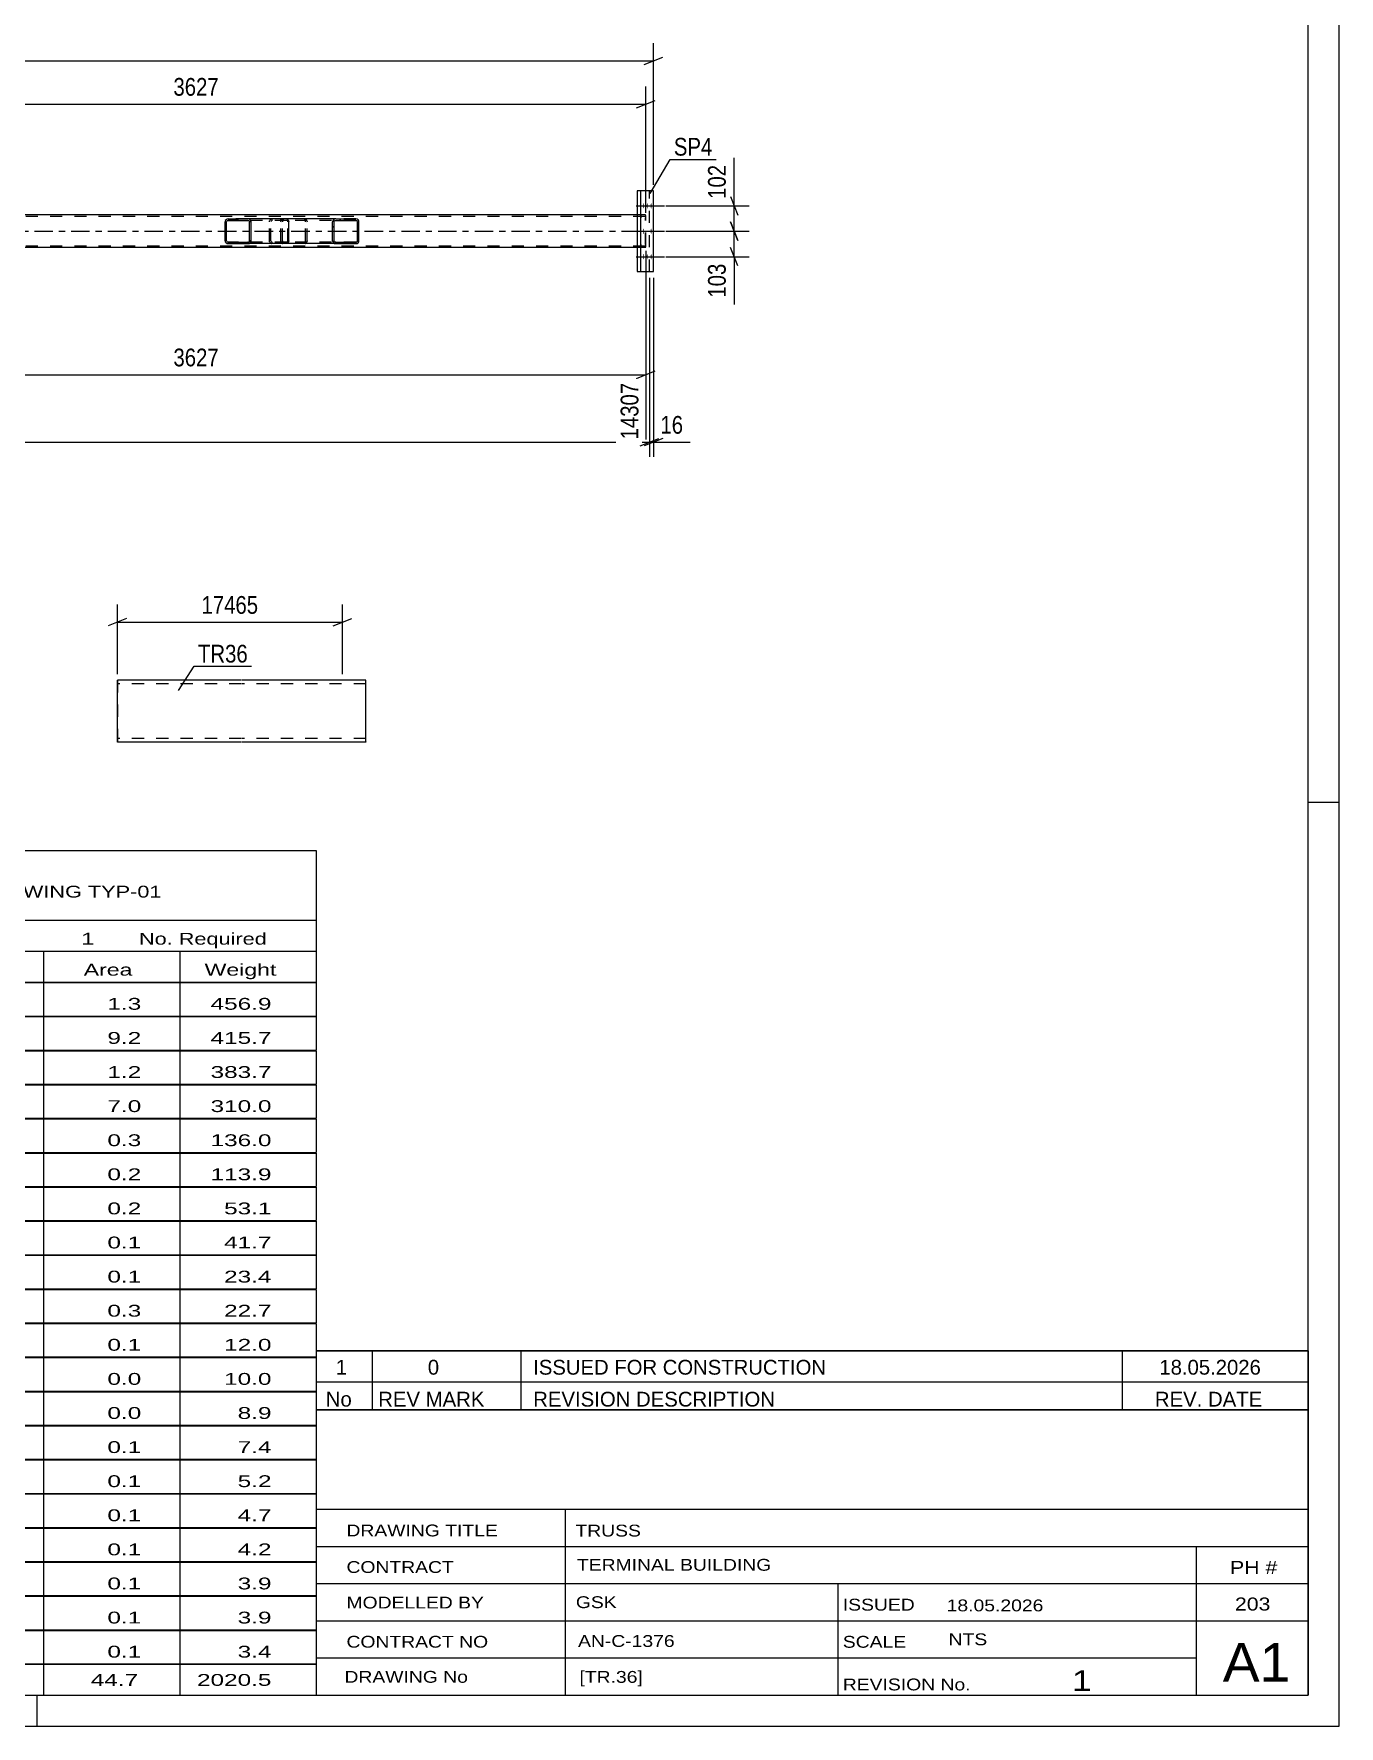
# Model space of a CAD drawing. Header units: millimetres. Extents: x 0 to 841, y 0 to 594.
# Drawn here: x 630.5 to 841, y 0 to 273 of the extents above; entities that cross this region are included whole.
import ezdxf

# ---------------------------------------------------------------- set-up
doc = ezdxf.new("R2010")
doc.units = ezdxf.units.MM
doc.linetypes.add('DXK_LINE_DOT2', pattern=[3.9198, 1.9599, -1.9599])
doc.linetypes.add('DXK_LINE_DOT3', pattern=[5.9187, 2.979, -0.9799, 0.9799, -0.9799])
doc.styles.add('Arial Narrow', font='ARIALN.TTF', dxfattribs={"height": 0.2})

# ---------------------------------------------------------------- blocks, each defined once
blk = doc.blocks.new('Unknown-247305034-1135 - 41552')
at = {"color": 5, "linetype": 'Continuous'}
for p, q in [((841, 0), (841, 594)), ((836, 5), (836, 589)), ((841, 149), (836, 149)), ((5, 5), (836, 5)), ((631, 0), (631, 5)), ((0, 0), (841, 0))]:
    blk.add_line(p, q, dxfattribs=at)
blk = doc.blocks.new('Bolt-247305034-4107 - 3881')
at = {"linetype": 'Continuous'}
for points in [[(728.68, 245.24), (728.69, 245.33), (728.69, 245.42), (728.7, 245.5), (728.71, 245.57), (728.72, 245.62), (728.73, 245.66), (728.75, 245.68), (728.76, 245.68), (728.77, 245.66), (728.79, 245.62), (728.8, 245.57), (728.81, 245.5), (728.81, 245.42), (728.82, 245.33), (728.82, 245.24), (728.82, 245.15), (728.81, 245.06), (728.81, 244.98), (728.8, 244.91), (728.79, 244.86), (728.77, 244.82), (728.76, 244.8), (728.75, 244.8), (728.73, 244.82), (728.72, 244.86), (728.71, 244.91), (728.7, 244.98), (728.69, 245.06), (728.69, 245.15)], [(729.32, 245.24), (729.32, 245.33), (729.33, 245.42), (729.33, 245.5), (729.34, 245.57), (729.35, 245.62), (729.37, 245.66), (729.38, 245.68), (729.4, 245.68), (729.41, 245.66), (729.42, 245.62), (729.43, 245.57), (729.44, 245.5), (729.45, 245.42), (729.46, 245.33), (729.46, 245.24), (729.46, 245.15), (729.45, 245.06), (729.44, 244.98), (729.43, 244.91), (729.42, 244.86), (729.41, 244.82), (729.4, 244.8), (729.38, 244.8), (729.37, 244.82), (729.35, 244.86), (729.34, 244.91), (729.33, 244.98), (729.33, 245.06), (729.32, 245.15)], [(729.96, 245.24), (729.96, 245.33), (729.96, 245.42), (729.97, 245.5), (729.98, 245.57), (729.99, 245.62), (730, 245.66), (730.02, 245.68), (730.03, 245.68), (730.05, 245.66), (730.06, 245.62), (730.07, 245.57), (730.08, 245.5), (730.09, 245.42), (730.09, 245.33), (730.09, 245.24), (730.09, 245.15), (730.09, 245.06), (730.08, 244.98), (730.07, 244.91), (730.06, 244.86), (730.05, 244.82), (730.03, 244.8), (730.02, 244.8), (730, 244.82), (729.99, 244.86), (729.98, 244.91), (729.97, 244.98), (729.96, 245.06), (729.96, 245.15)], [(728.68, 241.14), (728.69, 241.23), (728.69, 241.32), (728.7, 241.4), (728.71, 241.47), (728.72, 241.52), (728.73, 241.56), (728.75, 241.58), (728.76, 241.58), (728.77, 241.56), (728.79, 241.52), (728.8, 241.47), (728.81, 241.4), (728.81, 241.32), (728.82, 241.23), (728.82, 241.14), (728.82, 241.05), (728.81, 240.96), (728.81, 240.88), (728.8, 240.81), (728.79, 240.76), (728.77, 240.72), (728.76, 240.7), (728.75, 240.7), (728.73, 240.72), (728.72, 240.76), (728.71, 240.81), (728.7, 240.88), (728.69, 240.96), (728.69, 241.05)], [(729.96, 241.14), (729.96, 241.23), (729.96, 241.32), (729.97, 241.4), (729.98, 241.47), (729.99, 241.52), (730, 241.56), (730.02, 241.58), (730.03, 241.58), (730.05, 241.56), (730.06, 241.52), (730.07, 241.47), (730.08, 241.4), (730.09, 241.32), (730.09, 241.23), (730.09, 241.14), (730.09, 241.05), (730.09, 240.96), (730.08, 240.88), (730.07, 240.81), (730.06, 240.76), (730.05, 240.72), (730.03, 240.7), (730.02, 240.7), (730, 240.72), (729.99, 240.76), (729.98, 240.81), (729.97, 240.88), (729.96, 240.96), (729.96, 241.05)], [(728.68, 237.04), (728.69, 237.13), (728.69, 237.22), (728.7, 237.3), (728.71, 237.37), (728.72, 237.42), (728.73, 237.46), (728.75, 237.48), (728.76, 237.48), (728.77, 237.46), (728.79, 237.42), (728.8, 237.37), (728.81, 237.3), (728.81, 237.22), (728.82, 237.13), (728.82, 237.04), (728.82, 236.95), (728.81, 236.86), (728.81, 236.78), (728.8, 236.71), (728.79, 236.66), (728.77, 236.62), (728.76, 236.6), (728.75, 236.6), (728.73, 236.62), (728.72, 236.66), (728.71, 236.71), (728.7, 236.78), (728.69, 236.86), (728.69, 236.95)], [(729.32, 237.04), (729.32, 237.13), (729.33, 237.22), (729.33, 237.3), (729.34, 237.37), (729.35, 237.42), (729.37, 237.46), (729.38, 237.48), (729.4, 237.48), (729.41, 237.46), (729.42, 237.42), (729.43, 237.37), (729.44, 237.3), (729.45, 237.22), (729.46, 237.13), (729.46, 237.04), (729.46, 236.95), (729.45, 236.86), (729.44, 236.78), (729.43, 236.71), (729.42, 236.66), (729.41, 236.62), (729.4, 236.6), (729.38, 236.6), (729.37, 236.62), (729.35, 236.66), (729.34, 236.71), (729.33, 236.78), (729.33, 236.86), (729.32, 236.95)], [(729.96, 237.04), (729.96, 237.13), (729.96, 237.22), (729.97, 237.3), (729.98, 237.37), (729.99, 237.42), (730, 237.46), (730.02, 237.48), (730.03, 237.48), (730.05, 237.46), (730.06, 237.42), (730.07, 237.37), (730.08, 237.3), (730.09, 237.22), (730.09, 237.13), (730.09, 237.04), (730.09, 236.95), (730.09, 236.86), (730.08, 236.78), (730.07, 236.71), (730.06, 236.66), (730.05, 236.62), (730.03, 236.6), (730.02, 236.6), (730, 236.62), (729.99, 236.66), (729.98, 236.71), (729.97, 236.78), (729.96, 236.86), (729.96, 236.95)]]:
    blk.add_hatch(color=1, dxfattribs=at).paths.add_polyline_path(points)
at = {"color": 1, "linetype": 'Continuous'}
for p, q in [((727.61, 245.24), (730.89, 245.24)), ((728.24, 245.24), (731.52, 245.24)), ((728.88, 245.24), (732.16, 245.24)), ((727.61, 241.14), (730.89, 241.14)), ((728.88, 241.14), (732.16, 241.14)), ((727.61, 237.04), (730.89, 237.04)), ((728.24, 237.04), (731.52, 237.04)), ((728.88, 237.04), (732.16, 237.04))]:
    blk.add_line(p, q, dxfattribs=at)
blk = doc.blocks.new('Part-247305034-4001 - 3881')
at = {"linetype": 'Continuous'}
h = blk.add_hatch(dxfattribs=at)
h.set_pattern_fill('', scale=0.7, style=0, pattern_type=0)
h.set_pattern_definition([(45, (682.8596, 242.844), (-1.57154, 1.57154), [])])
h.paths.add_polyline_path([(682.9, 242.66), (682.86, 242.84), (682.75, 243), (682.58, 243.1), (682.39, 243.14), (679.15, 243.14), (678.96, 243.1), (678.79, 243), (678.68, 242.84), (678.64, 242.66), (678.64, 239.62), (678.68, 239.44), (678.79, 239.28), (678.96, 239.18), (679.15, 239.14), (682.39, 239.14), (682.58, 239.18), (682.75, 239.28), (682.86, 239.44), (682.9, 239.62)])
h.paths.add_polyline_path([(682.62, 239.53), (682.57, 239.45), (682.49, 239.4), (682.39, 239.38), (679.15, 239.38), (679.05, 239.4), (678.97, 239.45), (678.92, 239.53), (678.9, 239.62), (678.9, 242.66), (678.92, 242.75), (678.97, 242.83), (679.05, 242.88), (679.15, 242.9), (682.39, 242.9), (682.49, 242.88), (682.57, 242.83), (682.62, 242.75), (682.64, 242.66), (682.64, 239.62)])
at = {"color": 7, "linetype": 'DXK_LINE_DOT2'}
for p, q in [((670.61, 243.1), (670.8, 243.14)), ((671.28, 243.14), (670.8, 243.14)), ((674.04, 243.14), (674.23, 243.1)), ((682.39, 243.14), (679.15, 243.14)), ((670.29, 242.66), (670.33, 242.84)), ((670.29, 239.62), (670.29, 242.66)), ((670.57, 242.75), (670.55, 242.66)), ((670.55, 239.62), (670.55, 242.66)), ((670.62, 242.83), (670.57, 242.75)), ((670.71, 242.88), (670.62, 242.83)), ((670.8, 242.9), (670.71, 242.88)), ((682.39, 242.9), (670.8, 242.9)), ((674.14, 242.88), (674.04, 242.9)), ((674.22, 242.83), (674.14, 242.88)), ((674.27, 242.75), (674.22, 242.83)), ((674.29, 242.66), (674.27, 242.75)), ((674.29, 239.62), (674.29, 242.66)), ((674.51, 242.84), (674.55, 242.66)), ((674.55, 239.62), (674.55, 242.66)), ((670.33, 239.44), (670.29, 239.62)), ((670.55, 239.62), (670.57, 239.53)), ((670.57, 239.53), (670.62, 239.45)), ((670.8, 239.14), (670.61, 239.18)), ((670.62, 239.45), (670.71, 239.4)), ((670.71, 239.4), (670.8, 239.38)), ((682.39, 239.38), (670.8, 239.38)), ((671.28, 239.14), (670.8, 239.14)), ((674.04, 239.38), (674.14, 239.4)), ((674.23, 239.18), (674.04, 239.14)), ((674.14, 239.4), (674.22, 239.45)), ((674.22, 239.45), (674.27, 239.53)), ((674.27, 239.53), (674.29, 239.62)), ((674.55, 239.62), (674.51, 239.44)), ((682.39, 239.14), (679.15, 239.14))]:
    blk.add_line(p, q, dxfattribs=at)
at = {"color": 2, "linetype": 'Continuous'}
for p, q in [((679.15, 243.14), (671.28, 243.14)), ((679.15, 243.14), (678.96, 243.1)), ((679.15, 243.14), (682.39, 243.14)), ((682.58, 243.1), (682.39, 243.14)), ((678.68, 242.84), (678.64, 242.66)), ((678.64, 239.62), (678.64, 242.66)), ((678.9, 242.66), (678.92, 242.75)), ((678.9, 239.62), (678.9, 242.66)), ((678.92, 242.75), (678.97, 242.83)), ((678.97, 242.83), (679.05, 242.88)), ((679.05, 242.88), (679.15, 242.9)), ((679.15, 242.9), (682.39, 242.9)), ((682.39, 242.9), (682.49, 242.88)), ((682.49, 242.88), (682.57, 242.83)), ((682.57, 242.83), (682.62, 242.75)), ((682.62, 242.75), (682.64, 242.66)), ((682.64, 239.62), (682.64, 242.66)), ((682.9, 242.66), (682.86, 242.84)), ((682.9, 239.62), (682.9, 242.66)), ((679.15, 239.14), (671.28, 239.14)), ((678.64, 239.62), (678.68, 239.44)), ((678.92, 239.53), (678.9, 239.62)), ((678.97, 239.45), (678.92, 239.53)), ((678.96, 239.18), (679.15, 239.14)), ((679.05, 239.4), (678.97, 239.45)), ((679.15, 239.38), (679.05, 239.4)), ((679.15, 239.38), (682.39, 239.38)), ((679.15, 239.14), (682.39, 239.14)), ((682.49, 239.4), (682.39, 239.38)), ((682.39, 239.14), (682.58, 239.18)), ((682.57, 239.45), (682.49, 239.4)), ((682.62, 239.53), (682.57, 239.45)), ((682.64, 239.62), (682.62, 239.53)), ((682.86, 239.44), (682.9, 239.62))]:
    blk.add_line(p, q, dxfattribs=at)
at = {"color": 7, "linetype": 'DXK_LINE_DOT2'}
for centre, start, end in [((670.78, 242.64), 110.7583, 155.6801), ((674.06, 242.64), 24.3199, 69.2417), ((670.78, 239.64), 204.3199, 249.2417), ((674.06, 239.64), 290.7583, 335.6801)]:
    blk.add_arc(centre, 0.496, start, end, dxfattribs=at)
at = {"color": 2, "linetype": 'Continuous'}
for centre, start, end in [((679.13, 242.64), 110.7583, 155.68), ((682.41, 242.64), 24.32, 69.2417), ((679.13, 239.64), 204.32, 249.2417), ((682.41, 239.64), 290.7583, 335.68)]:
    blk.add_arc(centre, 0.496, start, end, dxfattribs=at)
blk = doc.blocks.new('Part-247305034-3974 - 3881')
at = {"color": 2, "linetype": 'Continuous'}
for p, q in [((730.4, 247.64), (727.75, 247.64)), ((727.75, 247.64), (727.75, 234.64)), ((728.38, 234.64), (728.38, 247.64)), ((730.4, 234.64), (730.4, 247.64)), ((727.75, 234.64), (730.4, 234.64))]:
    blk.add_line(p, q, dxfattribs=at)
at = {"color": 7, "linetype": 'DXK_LINE_DOT2'}
blk.add_line((729.76, 234.64), (729.76, 247.64), dxfattribs=at)
blk = doc.blocks.new('Part-247305034-4000 - 3881')
at = {"linetype": 'Continuous'}
h = blk.add_hatch(dxfattribs=at)
h.set_pattern_fill('', scale=0.7, style=0, pattern_type=0)
h.set_pattern_definition([(45, (665.449, 242.844), (-1.57154, 1.57154), [])])
h.paths.add_polyline_path([(665.49, 242.66), (665.45, 242.84), (665.34, 243), (665.18, 243.1), (664.98, 243.14), (661.8, 243.14), (661.61, 243.1), (661.44, 243), (661.34, 242.84), (661.3, 242.66), (661.3, 239.62), (661.34, 239.44), (661.44, 239.28), (661.61, 239.18), (661.8, 239.14), (664.98, 239.14), (665.18, 239.18), (665.34, 239.28), (665.45, 239.44), (665.49, 239.62)])
h.paths.add_polyline_path([(665.22, 239.53), (665.16, 239.45), (665.08, 239.4), (664.98, 239.38), (661.8, 239.38), (661.7, 239.4), (661.62, 239.45), (661.57, 239.53), (661.55, 239.62), (661.55, 242.66), (661.57, 242.75), (661.62, 242.83), (661.7, 242.88), (661.8, 242.9), (664.98, 242.9), (665.08, 242.88), (665.16, 242.83), (665.22, 242.75), (665.24, 242.66), (665.24, 239.62)])
at = {"color": 2, "linetype": 'Continuous'}
for p, q in [((661.8, 243.14), (661.61, 243.1)), ((661.8, 243.14), (664.98, 243.14)), ((671.28, 243.14), (664.98, 243.14)), ((665.18, 243.1), (664.98, 243.14)), ((671.28, 243.14), (671.39, 243.1)), ((671.39, 243.1), (671.48, 243)), ((671.48, 243), (671.54, 242.84)), ((661.34, 242.84), (661.3, 242.66)), ((661.3, 239.62), (661.3, 242.66)), ((661.55, 242.66), (661.57, 242.75)), ((661.55, 239.62), (661.55, 242.66)), ((661.57, 242.75), (661.62, 242.83)), ((661.62, 242.83), (661.7, 242.88)), ((661.7, 242.88), (661.8, 242.9)), ((661.8, 242.9), (664.98, 242.9)), ((664.98, 242.9), (665.08, 242.88)), ((665.08, 242.88), (665.16, 242.83)), ((665.16, 242.83), (665.22, 242.75)), ((665.22, 242.75), (665.24, 242.66)), ((665.24, 239.62), (665.24, 242.66)), ((665.49, 242.66), (665.45, 242.84)), ((665.49, 239.62), (665.49, 242.66)), ((671.54, 242.84), (671.56, 242.66)), ((671.56, 239.62), (671.56, 242.66)), ((661.3, 239.62), (661.34, 239.44)), ((661.57, 239.53), (661.55, 239.62)), ((661.62, 239.45), (661.57, 239.53)), ((661.61, 239.18), (661.8, 239.14)), ((661.7, 239.4), (661.62, 239.45)), ((661.8, 239.38), (661.7, 239.4)), ((661.8, 239.38), (664.98, 239.38)), ((661.8, 239.14), (664.98, 239.14)), ((665.08, 239.4), (664.98, 239.38)), ((664.98, 239.14), (665.18, 239.18)), ((671.28, 239.14), (664.98, 239.14)), ((665.16, 239.45), (665.08, 239.4)), ((665.22, 239.53), (665.16, 239.45)), ((665.24, 239.62), (665.22, 239.53)), ((665.45, 239.44), (665.49, 239.62)), ((671.39, 239.18), (671.28, 239.14)), ((671.48, 239.28), (671.39, 239.18)), ((671.54, 239.44), (671.48, 239.28)), ((671.56, 239.62), (671.54, 239.44))]:
    blk.add_line(p, q, dxfattribs=at)
at = {"color": 7, "linetype": 'DXK_LINE_DOT2'}
for p, q in [((664.98, 243.14), (661.8, 243.14)), ((668.76, 243.1), (668.95, 243.14)), ((670.29, 242.9), (670.29, 243.14)), ((671.28, 242.9), (661.8, 242.9)), ((668.45, 242.66), (668.49, 242.84)), ((668.45, 239.62), (668.45, 242.66)), ((668.72, 242.75), (668.7, 242.66)), ((668.7, 239.62), (668.7, 242.66)), ((668.77, 242.83), (668.72, 242.75)), ((668.85, 242.88), (668.77, 242.83)), ((668.95, 242.9), (668.85, 242.88)), ((671.34, 242.88), (671.28, 242.9)), ((671.38, 242.83), (671.34, 242.88)), ((671.41, 242.75), (671.38, 242.83)), ((671.42, 242.66), (671.41, 242.75)), ((671.42, 239.62), (671.42, 242.66)), ((671.28, 239.38), (661.8, 239.38)), ((664.98, 239.14), (661.8, 239.14)), ((668.49, 239.44), (668.45, 239.62)), ((668.7, 239.62), (668.72, 239.53)), ((668.72, 239.53), (668.77, 239.45)), ((668.95, 239.14), (668.76, 239.18)), ((668.77, 239.45), (668.85, 239.4)), ((668.85, 239.4), (668.95, 239.38)), ((670.29, 239.14), (670.29, 239.38)), ((671.28, 239.38), (671.34, 239.4)), ((671.34, 239.4), (671.38, 239.45)), ((671.38, 239.45), (671.41, 239.53)), ((671.41, 239.53), (671.42, 239.62))]:
    blk.add_line(p, q, dxfattribs=at)
at = {"color": 2, "linetype": 'Continuous'}
for centre, start, end in [((661.79, 242.65), 111.1941, 156.1506), ((665, 242.65), 23.8494, 68.8059), ((661.79, 239.64), 203.8494, 248.8059), ((665, 239.64), 291.1941, 336.1506)]:
    blk.add_arc(centre, 0.492, start, end, dxfattribs=at)
at = {"color": 7, "linetype": 'DXK_LINE_DOT2'}
for centre, start, end in [((668.94, 242.65), 111.1941, 156.1506), ((668.94, 239.64), 203.8494, 248.8059)]:
    blk.add_arc(centre, 0.492, start, end, dxfattribs=at)
blk = doc.blocks.new('Part-247305034-4092 - 3881')
at = {"color": 7, "linetype": 'DXK_LINE_DOT2'}
for p, q in [((729.1, 243.54), (62.35, 243.54)), ((729.1, 243.78), (727.75, 243.78)), ((728.35, 243.48), (728.34, 243.3)), ((728.34, 238.98), (728.34, 243.3)), ((728.36, 243.64), (728.35, 243.48)), ((728.39, 243.74), (728.36, 243.64)), ((728.38, 243.39), (728.39, 243.47)), ((728.38, 243.33), (728.38, 243.39)), ((728.38, 243.3), (728.38, 243.33)), ((728.38, 238.98), (728.38, 243.3)), ((728.42, 243.78), (728.39, 243.74)), ((728.39, 243.47), (728.4, 243.52)), ((728.4, 243.52), (728.42, 243.54)), ((729.12, 243.74), (729.1, 243.78)), ((729.1, 243.54), (729.11, 243.52)), ((729.11, 243.52), (729.12, 243.47)), ((729.15, 243.64), (729.12, 243.74)), ((729.12, 243.47), (729.13, 243.39)), ((729.13, 243.39), (729.13, 243.3)), ((729.13, 238.98), (729.13, 243.3)), ((729.17, 243.48), (729.15, 243.64)), ((729.17, 243.3), (729.17, 243.48)), ((729.17, 238.98), (729.17, 243.3)), ((729.1, 238.74), (62.35, 238.74)), ((729.1, 238.5), (727.75, 238.5)), ((728.34, 238.98), (728.35, 238.8)), ((728.35, 238.8), (728.36, 238.64)), ((728.36, 238.64), (728.39, 238.54)), ((728.38, 238.89), (728.38, 238.98)), ((728.39, 238.81), (728.38, 238.89)), ((728.4, 238.76), (728.39, 238.81)), ((728.39, 238.54), (728.42, 238.5)), ((728.42, 238.74), (728.4, 238.76)), ((729.11, 238.76), (729.1, 238.74)), ((729.1, 238.5), (729.12, 238.54)), ((729.12, 238.81), (729.11, 238.76)), ((729.13, 238.89), (729.12, 238.81)), ((729.12, 238.54), (729.15, 238.64)), ((729.13, 238.98), (729.13, 238.89)), ((729.15, 238.64), (729.17, 238.8)), ((729.17, 238.8), (729.17, 238.98))]:
    blk.add_line(p, q, dxfattribs=at)
at = {"color": 2, "linetype": 'Continuous'}
for p, q in [((727.75, 243.78), (589.27, 243.78)), ((727.75, 238.5), (589.27, 238.5))]:
    blk.add_line(p, q, dxfattribs=at)
at = {"color": 7, "linetype": 'DXK_LINE_DOT3'}
blk.add_line((62.35, 241.14), (728.76, 241.14), dxfattribs=at)
blk = doc.blocks.new('Part-247305034-4796 - 4784')
at = {"color": 2, "linetype": 'Continuous'}
for p, q in [((643.92, 158.71), (643.92, 168.71)), ((643.92, 168.71), (643.92, 168.71)), ((663.92, 168.71), (643.92, 168.71)), ((684.02, 168.71), (664.02, 168.71)), ((684.02, 158.71), (684.02, 168.71)), ((643.92, 158.71), (643.92, 158.71)), ((663.92, 158.71), (643.92, 158.71)), ((684.02, 158.71), (664.02, 158.71))]:
    blk.add_line(p, q, dxfattribs=at)
at = {"color": 7, "linetype": 'DXK_LINE_DOT2'}
for p, q in [((643.92, 168.71), (643.92, 158.71)), ((643.92, 168.71), (643.92, 168.71)), ((663.92, 168.11), (643.92, 168.11)), ((684.02, 168.11), (664.02, 168.11)), ((663.92, 159.31), (643.92, 159.31)), ((643.92, 158.71), (643.92, 158.71)), ((684.02, 159.31), (664.02, 159.31)), ((684.02, 158.8), (684.02, 158.71))]:
    blk.add_line(p, q, dxfattribs=at)
blk = doc.blocks.new('StraightDimension-247305034-19126 - 3881')
at = {"color": 7, "linetype": 'Continuous'}
for p, q in [((729.76, 233.64), (729.76, 204.73)), ((730.4, 233.64), (730.4, 204.73)), ((728.26, 206.53), (731.26, 207.73)), ((731.9, 207.73), (728.9, 206.53)), ((729.76, 207.13), (730.4, 207.13))]:
    blk.add_line(p, q, dxfattribs=at)
at = {"color": 0}
blk.add_wipeout([(735.78, 207.88), (735.78, 212.08), (730.92, 212.08), (730.92, 207.88)], dxfattribs=at)
at = {"color": 7, "linetype": 'Continuous'}
blk.add_line((730.4, 207.13), (736.3, 207.13), dxfattribs=at)
blk.add_line((730.4, 207.13), (736.3, 207.13), dxfattribs=at)
at = {"color": 3, "style": 'Arial Narrow'}
blk.add_text('16', height=2.863, dxfattribs=at).set_placement((731.52, 208.48))
blk = doc.blocks.new('StraightDimension-247305034-4186 - 3881')
at = {"color": 7, "linetype": 'Continuous'}
for p, q in [((730.4, 248.64), (730.4, 271.47)), ((49.09, 268.62), (730.4, 268.62)), ((728.9, 268.02), (731.9, 269.22))]:
    blk.add_line(p, q, dxfattribs=at)
blk = doc.blocks.new('StraightDimension-247305034-19127 - 3881')
at = {"color": 7, "linetype": 'Continuous'}
for p, q in [((729.76, 233.64), (729.76, 204.73)), ((728.26, 206.53), (731.26, 207.73)), ((49.73, 207.13), (729.76, 207.13))]:
    blk.add_line(p, q, dxfattribs=at)
blk = doc.blocks.new('StraightDimension-247305034-39744 - 3881')
at = {"color": 7, "linetype": 'Continuous'}
for p, q in [((585.57, 262.25), (582.57, 261.05)), ((584.07, 253.18), (584.07, 264.5)), ((727.67, 261.05), (730.67, 262.25)), ((729.17, 244.11), (729.17, 264.5)), ((584.07, 261.65), (729.17, 261.65))]:
    blk.add_line(p, q, dxfattribs=at)
at = {"color": 0}
blk.add_wipeout([(660.88, 262.4), (660.88, 266.6), (652.37, 266.6), (652.37, 262.4)], dxfattribs=at)
at = {"color": 3, "style": 'Arial Narrow'}
blk.add_text('3627', height=2.863, dxfattribs=at).set_placement((652.97, 263))
blk = doc.blocks.new('StraightDimension-247305034-39915 - 3881')
at = {"color": 7, "linetype": 'Continuous'}
for p, q in [((729.17, 237.98), (729.17, 207.56)), ((584.07, 229.1), (584.07, 207.56)), ((585.57, 218.6), (582.57, 217.4)), ((727.67, 217.4), (730.67, 218.6)), ((584.07, 218), (729.17, 218))]:
    blk.add_line(p, q, dxfattribs=at)
at = {"color": 0}
blk.add_wipeout([(660.88, 218.75), (660.88, 222.95), (652.37, 222.95), (652.37, 218.75)], dxfattribs=at)
at = {"color": 0, "linetype": 'Continuous'}
blk.add_wipeout([(728.57, 217.3), (724.37, 217.3), (724.37, 206.96), (728.57, 206.96)], dxfattribs=at)
at = {"color": 3, "style": 'Arial Narrow'}
blk.add_text('3627', height=2.863, dxfattribs=at).set_placement((652.97, 219.35))
at = {"color": 3, "linetype": 'Continuous', "style": 'Arial Narrow'}
blk.add_text('14307', height=2.863, rotation=90.0002, dxfattribs=at).set_placement((727.97, 207.56))
blk = doc.blocks.new('StraightDimension-247305034-40006 - 3881')
at = {"color": 7, "linetype": 'Continuous'}
for p, q in [((742.81, 246.74), (744.01, 243.74)), ((732.41, 245.24), (745.81, 245.24)), ((743.41, 241.14), (743.41, 245.24)), ((732.41, 241.14), (745.81, 241.14)), ((744.01, 239.64), (742.81, 242.64))]:
    blk.add_line(p, q, dxfattribs=at)
at = {"color": 0}
blk.add_wipeout([(742.66, 252.45), (738.46, 252.45), (738.46, 245.77), (742.66, 245.77)], dxfattribs=at)
at = {"color": 7, "linetype": 'Continuous'}
blk.add_line((743.41, 245.24), (743.41, 252.97), dxfattribs=at)
blk.add_line((743.41, 245.24), (743.41, 252.97), dxfattribs=at)
at = {"color": 3, "style": 'Arial Narrow'}
blk.add_text('102', height=2.863, rotation=90.0002, dxfattribs=at).set_placement((742.06, 246.37))
blk = doc.blocks.new('StraightDimension-247305034-40007 - 3881')
at = {"color": 7, "linetype": 'Continuous'}
for p, q in [((732.41, 241.14), (745.81, 241.14)), ((742.81, 242.64), (744.01, 239.64)), ((743.41, 237.04), (743.41, 241.14)), ((744.01, 235.54), (742.81, 238.54)), ((732.41, 237.04), (745.81, 237.04))]:
    blk.add_line(p, q, dxfattribs=at)
at = {"color": 0}
blk.add_wipeout([(742.66, 236.52), (738.46, 236.52), (738.46, 229.83), (742.66, 229.83)], dxfattribs=at)
at = {"color": 7, "linetype": 'Continuous'}
blk.add_line((743.41, 237.04), (743.41, 229.31), dxfattribs=at)
blk.add_line((743.41, 237.04), (743.41, 229.31), dxfattribs=at)
at = {"color": 3, "style": 'Arial Narrow'}
blk.add_text('103', height=2.863, rotation=90.0002, dxfattribs=at).set_placement((742.06, 230.43))
blk = doc.blocks.new('StraightDimension-247305034-4799 - 4784')
at = {"color": 7, "linetype": 'Continuous'}
for p, q in [((643.92, 169.71), (643.92, 180.93)), ((680.22, 169.71), (680.22, 180.93)), ((645.42, 178.68), (642.42, 177.48)), ((643.92, 178.08), (680.22, 178.08)), ((678.72, 177.48), (681.72, 178.68))]:
    blk.add_line(p, q, dxfattribs=at)
at = {"color": 0}
blk.add_wipeout([(667.24, 178.83), (667.24, 183.03), (656.9, 183.03), (656.9, 178.83)], dxfattribs=at)
at = {"color": 3, "style": 'Arial Narrow'}
blk.add_text('17465', height=2.863, dxfattribs=at).set_placement((657.5, 179.43))
blk = doc.blocks.new('Unknown-247305034-43590 - 41552')
at = {"color": 7, "linetype": 'Continuous'}
for p, q in [((676, 51.05), (676, 5)), ((676, 51.05), (836, 51.05)), ((836, 51), (836, 5)), ((676, 35), (836, 35)), ((716.14, 35), (716.14, 5)), ((676, 29), (836, 29)), ((818, 5.05), (818, 29.05)), ((676, 23), (836, 23)), ((760.14, 23), (760.14, 5)), ((676, 17), (836, 17)), ((676, 11), (818, 11)), ((676, 5), (836, 5))]:
    blk.add_line(p, q, dxfattribs=at)
at = {"color": 7, "style": 'Arial Narrow'}
for s, height, width, p in [('DRAWING TITLE', 1.9089, 1.425378, (680.88, 30.61)), ('TRUSS', 1.909, 1.425378, (717.81, 30.59)), ('CONTRACT', 1.909, 1.425378, (680.88, 24.71)), ('TERMINAL BUILDING', 1.9089, 1.425378, (718.06, 25.07)), ('MODELLED BY', 1.9089, 1.425378, (680.88, 18.98)), ('GSK', 1.909, 1.425378, (717.88, 19.04)), ('ISSUED', 1.909, 1.425378, (760.94, 18.64)), ('18.05.2026', 1.909, 1.425378, (777.69, 18.52)), ('CONTRACT NO', 1.9089, 1.425378, (680.88, 12.66)), ('AN-C-1376', 1.909, 1.425378, (718.23, 12.78)), ('SCALE', 1.909, 1.425378, (760.94, 12.65)), ('A1', 6.204, 1.25, (822.24, 7.2)), ('DRAWING No', 1.909, 1.425378, (680.56, 7)), ('[TR.36]', 1.909, 1.425378, (718.46, 6.99)), ('1', 3.34, 1.5, (797.91, 5.68)), ('REVISION No.', 1.9089, 1.425378, (760.94, 5.77))]:
    blk.add_text(s, height=height, dxfattribs=dict(at, width=width)).set_placement(p)
at = {"color": 7, "linetype": 'Continuous', "style": 'Arial Narrow'}
for s, height, width, p in [('PH #', 2.1, 1.42538, (823.4, 24.55)), ('203', 2.1, 1.42538, (824.19, 18.65)), ('NTS', 1.909, 1.425378, (778, 13.05))]:
    blk.add_text(s, height=height, dxfattribs=dict(at, width=width)).set_placement(p)
blk = doc.blocks.new('Unknown-247305034-43591 - 41552')
at = {"color": 7, "linetype": 'Continuous'}
for p, q in [((516, 141.25), (676, 141.25)), ((516, 130), (516, 141.25)), ((676, 141.25), (676, 130)), ((516, 130), (676, 130)), ((516, 130), (516, 125)), ((676, 130), (676, 125)), ((516, 125), (676, 125)), ((516, 125), (516, 120)), ((540, 125), (540, 120)), ((575.5, 125), (575.5, 120)), ((601.5, 125), (601.5, 120)), ((614.5, 125), (614.5, 120)), ((632, 125), (632, 120)), ((654, 125), (654, 120)), ((676, 125), (676, 120)), ((516, 120), (676, 120)), ((516, 119.95), (516, 114.55)), ((516, 119.95), (676, 119.95)), ((540, 120), (540, 114.5)), ((575.5, 120), (575.5, 114.5)), ((601.5, 120), (601.5, 114.5)), ((614.5, 120), (614.5, 114.5)), ((632, 120), (632, 114.5)), ((654, 120), (654, 114.5)), ((676, 119.95), (676, 114.55)), ((516, 114.55), (676, 114.55)), ((516, 114.45), (516, 109.05)), ((516, 114.45), (676, 114.45)), ((540, 114.5), (540, 109)), ((575.5, 114.5), (575.5, 109)), ((601.5, 114.5), (601.5, 109)), ((614.5, 114.5), (614.5, 109)), ((632, 114.5), (632, 109)), ((654, 114.5), (654, 109)), ((676, 114.45), (676, 109.05)), ((516, 109.05), (676, 109.05)), ((516, 108.95), (516, 103.55)), ((516, 108.95), (676, 108.95)), ((540, 109), (540, 103.5)), ((575.5, 109), (575.5, 103.5)), ((601.5, 109), (601.5, 103.5)), ((614.5, 109), (614.5, 103.5)), ((632, 109), (632, 103.5)), ((654, 109), (654, 103.5)), ((676, 108.95), (676, 103.55)), ((516, 103.55), (676, 103.55)), ((516, 103.45), (516, 98.05)), ((516, 103.45), (676, 103.45)), ((540, 103.5), (540, 98)), ((575.5, 103.5), (575.5, 98)), ((601.5, 103.5), (601.5, 98)), ((614.5, 103.5), (614.5, 98)), ((632, 103.5), (632, 98)), ((654, 103.5), (654, 98)), ((676, 103.45), (676, 98.05)), ((516, 98.05), (676, 98.05)), ((516, 97.95), (516, 92.55)), ((516, 97.95), (676, 97.95)), ((540, 98), (540, 92.5)), ((575.5, 98), (575.5, 92.5)), ((601.5, 98), (601.5, 92.5)), ((614.5, 98), (614.5, 92.5)), ((632, 98), (632, 92.5)), ((654, 98), (654, 92.5)), ((676, 97.95), (676, 92.55)), ((516, 92.55), (676, 92.55)), ((516, 92.45), (516, 87.05)), ((516, 92.45), (676, 92.45)), ((540, 92.5), (540, 87)), ((575.5, 92.5), (575.5, 87)), ((601.5, 92.5), (601.5, 87)), ((614.5, 92.5), (614.5, 87)), ((632, 92.5), (632, 87)), ((654, 92.5), (654, 87)), ((676, 92.45), (676, 87.05)), ((516, 87.05), (676, 87.05)), ((516, 86.95), (516, 81.55)), ((516, 86.95), (676, 86.95)), ((540, 87), (540, 81.5)), ((575.5, 87), (575.5, 81.5)), ((601.5, 87), (601.5, 81.5)), ((614.5, 87), (614.5, 81.5)), ((632, 87), (632, 81.5)), ((654, 87), (654, 81.5)), ((676, 86.95), (676, 81.55)), ((516, 81.55), (676, 81.55)), ((516, 81.45), (516, 76.05)), ((516, 81.45), (676, 81.45)), ((540, 81.5), (540, 76)), ((575.5, 81.5), (575.5, 76)), ((601.5, 81.5), (601.5, 76)), ((614.5, 81.5), (614.5, 76)), ((632, 81.5), (632, 76)), ((654, 81.5), (654, 76)), ((676, 81.45), (676, 76.05)), ((516, 76.05), (676, 76.05)), ((516, 75.95), (516, 70.55)), ((516, 75.95), (676, 75.95)), ((540, 76), (540, 70.5)), ((575.5, 76), (575.5, 70.5)), ((601.5, 76), (601.5, 70.5)), ((614.5, 76), (614.5, 70.5)), ((632, 76), (632, 70.5)), ((654, 76), (654, 70.5)), ((676, 75.95), (676, 70.55)), ((516, 70.55), (676, 70.55)), ((516, 70.45), (516, 65.05)), ((516, 70.45), (676, 70.45)), ((540, 70.5), (540, 65)), ((575.5, 70.5), (575.5, 65)), ((601.5, 70.5), (601.5, 65)), ((614.5, 70.5), (614.5, 65)), ((632, 70.5), (632, 65)), ((654, 70.5), (654, 65)), ((676, 70.45), (676, 65.05)), ((516, 65.05), (676, 65.05)), ((516, 64.95), (516, 59.55)), ((516, 64.95), (676, 64.95)), ((540, 65), (540, 59.5)), ((575.5, 65), (575.5, 59.5)), ((601.5, 65), (601.5, 59.5)), ((614.5, 65), (614.5, 59.5)), ((632, 65), (632, 59.5)), ((654, 65), (654, 59.5)), ((676, 64.95), (676, 59.55)), ((516, 59.55), (676, 59.55)), ((516, 59.45), (516, 54.05)), ((516, 59.45), (676, 59.45)), ((540, 59.5), (540, 54)), ((575.5, 59.5), (575.5, 54)), ((601.5, 59.5), (601.5, 54)), ((614.5, 59.5), (614.5, 54)), ((632, 59.5), (632, 54)), ((654, 59.5), (654, 54)), ((676, 59.45), (676, 54.05)), ((516, 54.05), (676, 54.05)), ((516, 53.95), (516, 48.55)), ((516, 53.95), (676, 53.95)), ((540, 54), (540, 48.5)), ((575.5, 54), (575.5, 48.5)), ((601.5, 54), (601.5, 48.5)), ((614.5, 54), (614.5, 48.5)), ((632, 54), (632, 48.5)), ((654, 54), (654, 48.5)), ((676, 53.95), (676, 48.55)), ((516, 48.55), (676, 48.55)), ((516, 48.45), (516, 43.05)), ((516, 48.45), (676, 48.45)), ((540, 48.5), (540, 43)), ((575.5, 48.5), (575.5, 43)), ((601.5, 48.5), (601.5, 43)), ((614.5, 48.5), (614.5, 43)), ((632, 48.5), (632, 43)), ((654, 48.5), (654, 43)), ((676, 48.45), (676, 43.05)), ((516, 43.05), (676, 43.05)), ((516, 42.95), (516, 37.55)), ((516, 42.95), (676, 42.95)), ((540, 43), (540, 37.5)), ((575.5, 43), (575.5, 37.5)), ((601.5, 43), (601.5, 37.5)), ((614.5, 43), (614.5, 37.5)), ((632, 43), (632, 37.5)), ((654, 43), (654, 37.5)), ((676, 42.95), (676, 37.55)), ((516, 37.55), (676, 37.55)), ((516, 37.45), (516, 32.05)), ((516, 37.45), (676, 37.45)), ((540, 37.5), (540, 32)), ((575.5, 37.5), (575.5, 32)), ((601.5, 37.5), (601.5, 32)), ((614.5, 37.5), (614.5, 32)), ((632, 37.5), (632, 32)), ((654, 37.5), (654, 32)), ((676, 37.45), (676, 32.05)), ((516, 32.05), (676, 32.05)), ((516, 31.95), (516, 26.55)), ((516, 31.95), (676, 31.95)), ((540, 32), (540, 26.5)), ((575.5, 32), (575.5, 26.5)), ((601.5, 32), (601.5, 26.5)), ((614.5, 32), (614.5, 26.5)), ((632, 32), (632, 26.5)), ((654, 32), (654, 26.5)), ((676, 31.95), (676, 26.55)), ((516, 26.55), (676, 26.55)), ((516, 26.45), (516, 21.05)), ((516, 26.45), (676, 26.45)), ((540, 26.5), (540, 21)), ((575.5, 26.5), (575.5, 21)), ((601.5, 26.5), (601.5, 21)), ((614.5, 26.5), (614.5, 21)), ((632, 26.5), (632, 21)), ((654, 26.5), (654, 21)), ((676, 26.45), (676, 21.05)), ((516, 21.05), (676, 21.05)), ((516, 20.95), (516, 15.55)), ((516, 20.95), (676, 20.95)), ((540, 21), (540, 15.5)), ((575.5, 21), (575.5, 15.5)), ((601.5, 21), (601.5, 15.5)), ((614.5, 21), (614.5, 15.5)), ((632, 21), (632, 15.5)), ((654, 21), (654, 15.5)), ((676, 20.95), (676, 15.55)), ((516, 15.55), (676, 15.55)), ((516, 15.45), (516, 10.05)), ((516, 15.45), (676, 15.45)), ((540, 15.5), (540, 10)), ((575.5, 15.5), (575.5, 10)), ((601.5, 15.5), (601.5, 10)), ((614.5, 15.5), (614.5, 10)), ((632, 15.5), (632, 10)), ((654, 15.5), (654, 10)), ((676, 15.45), (676, 10.05)), ((516, 10.05), (676, 10.05)), ((516, 10), (676, 10)), ((516, 10), (516, 5)), ((632, 10), (632, 5)), ((654, 10), (654, 5)), ((676, 10), (676, 5)), ((516, 5), (676, 5))]:
    blk.add_line(p, q, dxfattribs=at)
at = {"color": 7, "style": 'Arial Narrow'}
for s, height, width, p in [('GENERAL NOTES & WELD DETAILS :', 2.8633, 1.4, (517.15, 133.56)), ('REFER TYP DRAWING TYP-01', 1.9089, 1.6, (600.7, 133.66)), ("MATERIAL LIST FOR ASSEMBLY MK'D", 1.9089, 1.6, (517.15, 126.06)), ('TR36', 1.909, 1.794707, (611, 125.97)), ('1', 1.91, 1.794707, (638.08, 126.06)), ('No. Required', 1.9089, 1.6, (647.41, 126.06)), ('Mark', 1.909, 1.7, (517.34, 121)), ('Profile', 1.909, 1.7, (550.41, 121)), ('Material', 1.909, 1.7, (580.54, 121.06)), ('No.', 1.909, 1.7, (605.5, 121.06)), ('Length', 1.909, 1.7, (616, 121.06)), ('Area', 1.909, 1.7, (638.5, 121.06)), ('Weight', 1.909, 1.7, (658, 121.06))]:
    blk.add_text(s, height=height, dxfattribs=dict(at, width=width)).set_placement(p)
at = {"color": 7, "linetype": 'Continuous', "style": 'Arial Narrow'}
for s, height, width, p in [('M233', 1.909, 1.794707, (517.5, 115.56)), ('SHS100*6', 1.909, 1.794707, (542, 115.56)), ('E350', 1.909, 1.794707, (581.74, 115.56)), ('8', 1.91, 1.794707, (605.86, 115.56)), ('3261', 1.909, 1.794707, (618.58, 115.56)), ('1.3', 1.909, 1.794707, (642.32, 115.56)), ('456.9', 1.909, 1.794707, (658.96, 115.56)), ('BC123', 1.909, 1.794707, (517.5, 110.06)), ('SHS132*6', 1.909, 1.794707, (542, 110.06)), ('E350', 1.909, 1.794707, (581.74, 110.06)), ('1', 1.91, 1.794707, (605.86, 110.06)), ('17523', 1.909, 1.794707, (616.4, 110.06)), ('9.2', 1.909, 1.794707, (642.32, 110.06)), ('415.7', 1.909, 1.794707, (658.96, 110.06)), ('M230', 1.909, 1.794707, (517.5, 104.56)), ('SHS100*6', 1.909, 1.794707, (542, 104.56)), ('E350', 1.909, 1.794707, (581.74, 104.56)), ('7', 1.91, 1.794707, (605.86, 104.56)), ('3167', 1.909, 1.794707, (618.58, 104.56)), ('1.2', 1.909, 1.794707, (642.32, 104.56)), ('383.7', 1.909, 1.794707, (658.96, 104.56)), ('TR36', 1.909, 1.794707, (517.5, 99.06)), ('SHS100*6', 1.909, 1.794707, (542, 99.06)), ('E350', 1.909, 1.794707, (581.74, 99.06)), ('1', 1.91, 1.794707, (605.86, 99.06)), ('17503', 1.909, 1.794707, (616.4, 99.06)), ('7.0', 1.909, 1.794707, (642.32, 99.06)), ('310.0', 1.909, 1.794707, (658.96, 99.06)), ('SP12', 1.909, 1.794707, (517.5, 93.56)), ('PL20*380', 1.909, 1.794707, (542, 93.56)), ('E350', 1.909, 1.794707, (581.74, 93.56)), ('6', 1.91, 1.794707, (605.86, 93.56)), ('380', 1.909, 1.794707, (620.77, 93.56)), ('0.3', 1.909, 1.794707, (642.32, 93.56)), ('136.0', 1.909, 1.794707, (658.96, 93.56)), ('PL581', 1.909, 1.794707, (517.5, 88.06)), ('PL12*300', 1.909, 1.794707, (542, 88.06)), ('E350', 1.909, 1.794707, (581.74, 88.06)), ('13', 1.909, 1.794707, (604.76, 88.06)), ('310', 1.909, 1.794707, (620.77, 88.06)), ('0.2', 1.909, 1.794707, (642.32, 88.06)), ('113.9', 1.909, 1.794707, (658.96, 88.06)), ('SP4', 1.909, 1.794707, (517.5, 82.56)), ('PL16*325', 1.909, 1.794707, (542, 82.56)), ('E350', 1.909, 1.794707, (581.74, 82.56)), ('4', 1.91, 1.794707, (605.86, 82.56)), ('325', 1.909, 1.794707, (620.77, 82.56)), ('0.2', 1.909, 1.794707, (642.32, 82.56)), ('53.1', 1.909, 1.794707, (661.14, 82.56)), ('M1362', 1.909, 1.794707, (517.5, 77.06)), ('RHS100*100*6', 1.9089, 1.794707, (542, 77.06)), ('E350', 1.909, 1.794707, (581.74, 77.06)), ('12', 1.909, 1.794707, (604.76, 77.06)), ('196', 1.909, 1.794707, (620.77, 77.06)), ('0.1', 1.909, 1.794707, (642.32, 77.06)), ('41.7', 1.909, 1.794707, (661.14, 77.06)), ('TB29', 1.909, 1.794707, (517.5, 71.56)), ('RHS150*110*6', 1.9089, 1.794707, (542, 71.56)), ('E350', 1.909, 1.794707, (581.74, 71.56)), ('5', 1.91, 1.794707, (605.86, 71.56)), ('200', 1.909, 1.794707, (620.77, 71.56)), ('0.1', 1.909, 1.794707, (642.32, 71.56)), ('23.4', 1.909, 1.794707, (661.14, 71.56)), ('PL29', 1.909, 1.794707, (517.5, 66.06)), ('PL12*329', 1.909, 1.794707, (542, 66.06)), ('E350', 1.909, 1.794707, (581.74, 66.06)), ('2', 1.91, 1.794707, (605.86, 66.06)), ('392', 1.909, 1.794707, (620.77, 66.06)), ('0.3', 1.909, 1.794707, (642.32, 66.06)), ('22.7', 1.909, 1.794707, (661.14, 66.06)), ('PL66', 1.909, 1.794707, (517.5, 60.56)), ('PL10*150', 1.909, 1.794707, (542, 60.56)), ('E350', 1.909, 1.794707, (581.74, 60.56)), ('6', 1.91, 1.794707, (605.86, 60.56)), ('170', 1.909, 1.794707, (620.77, 60.56)), ('0.1', 1.909, 1.794707, (642.32, 60.56)), ('12.0', 1.909, 1.794707, (661.14, 60.56)), ('ST16', 1.909, 1.794707, (517.5, 55.06)), ('PL8*100', 1.909, 1.794707, (542, 55.06)), ('E350', 1.909, 1.794707, (581.74, 55.06)), ('24', 1.909, 1.794707, (604.76, 55.06)), ('135', 1.909, 1.794707, (620.77, 55.06)), ('0.0', 1.909, 1.794707, (642.32, 55.06)), ('10.0', 1.909, 1.794707, (661.14, 55.06)), ('ST15', 1.909, 1.794707, (517.5, 49.56)), ('PL8*100', 1.909, 1.794707, (542, 49.56)), ('E350', 1.909, 1.794707, (581.74, 49.56)), ('24', 1.909, 1.794707, (604.76, 49.56)), ('121', 1.909, 1.794707, (620.77, 49.56)), ('0.0', 1.909, 1.794707, (642.32, 49.56)), ('8.9', 1.909, 1.794707, (663.33, 49.56)), ('PL30', 1.909, 1.794707, (517.5, 44.06)), ('PL10*120', 1.909, 1.794707, (542, 44.06)), ('E350', 1.909, 1.794707, (581.74, 44.06)), ('2', 1.91, 1.794707, (605.86, 44.06)), ('392', 1.909, 1.794707, (620.77, 44.06)), ('0.1', 1.909, 1.794707, (642.32, 44.06)), ('7.4', 1.909, 1.794707, (663.33, 44.06)), ('PL43', 1.909, 1.794707, (517.5, 38.56)), ('PL12*168', 1.909, 1.794707, (542, 38.56)), ('E350', 1.909, 1.794707, (581.74, 38.56)), ('2', 1.91, 1.794707, (605.86, 38.56)), ('221', 1.909, 1.794707, (620.77, 38.56)), ('0.1', 1.909, 1.794707, (642.32, 38.56)), ('5.2', 1.909, 1.794707, (663.33, 38.56)), ('TB23', 1.909, 1.794707, (517.5, 33.06)), ('RHS150*110*6', 1.9089, 1.794707, (542, 33.06)), ('E350', 1.909, 1.794707, (581.74, 33.06)), ('1', 1.91, 1.794707, (605.86, 33.06)), ('200', 1.909, 1.794707, (620.77, 33.06)), ('0.1', 1.909, 1.794707, (642.32, 33.06)), ('4.7', 1.909, 1.794707, (663.33, 33.06)), ('PL44', 1.909, 1.794707, (517.5, 27.56)), ('PL10*120', 1.909, 1.794707, (542, 27.56)), ('E350', 1.909, 1.794707, (581.74, 27.56)), ('2', 1.91, 1.794707, (605.86, 27.56)), ('221', 1.909, 1.794707, (620.77, 27.56)), ('0.1', 1.909, 1.794707, (642.32, 27.56)), ('4.2', 1.909, 1.794707, (663.33, 27.56)), ('M1450', 1.909, 1.794707, (517.5, 22.06)), ('RHS100*100*6', 1.9089, 1.794707, (542, 22.06)), ('E350', 1.909, 1.794707, (581.74, 22.06)), ('1', 1.91, 1.794707, (605.86, 22.06)), ('220', 1.909, 1.794707, (620.77, 22.06)), ('0.1', 1.909, 1.794707, (642.32, 22.06)), ('3.9', 1.909, 1.794707, (663.33, 22.06)), ('M1463', 1.909, 1.794707, (517.5, 16.56)), ('RHS100*100*6', 1.9089, 1.794707, (542, 16.56)), ('E350', 1.909, 1.794707, (581.74, 16.56)), ('1', 1.91, 1.794707, (605.86, 16.56)), ('218', 1.909, 1.794707, (620.77, 16.56)), ('0.1', 1.909, 1.794707, (642.32, 16.56)), ('3.9', 1.909, 1.794707, (663.33, 16.56)), ('M1361', 1.909, 1.794707, (517.5, 11.06)), ('RHS100*100*6', 1.9089, 1.794707, (542, 11.06)), ('E350', 1.909, 1.794707, (581.74, 11.06)), ('1', 1.91, 1.794707, (605.86, 11.06)), ('194', 1.909, 1.794707, (620.77, 11.06)), ('0.1', 1.909, 1.794707, (642.32, 11.06)), ('3.4', 1.909, 1.794707, (663.33, 11.06)), ('Total', 1.909, 1.7, (618.33, 6.5)), ('44.7', 1.909, 1.794707, (639.64, 6.5)), ('2020.5', 1.909, 1.794707, (656.77, 6.5))]:
    blk.add_text(s, height=height, dxfattribs=dict(at, width=width)).set_placement(p)
blk = doc.blocks.new('Unknown-247305034-43593 - 41552')
at = {"color": 7, "linetype": 'Continuous'}
for p, q in [((676, 60.55), (836, 60.55)), ((836, 60.55), (676, 60.55)), ((676, 60.55), (676, 55.55)), ((685, 60.55), (685, 55.55)), ((709, 60.55), (709, 55.55)), ((806, 60.55), (806, 55.55)), ((836, 60.55), (836, 55.55)), ((676, 55.55), (836, 55.55)), ((676, 55.55), (676, 51.05)), ((676, 55.55), (836, 55.55)), ((685, 55.55), (685, 51.05)), ((709, 55.55), (709, 51.05)), ((806, 55.55), (806, 51.05)), ((836, 55.55), (836, 51.05)), ((836, 51.05), (676, 51.05))]:
    blk.add_line(p, q, dxfattribs=at)
at = {"color": 7, "linetype": 'Continuous', "style": 'Arial Narrow'}
for s, height, width, p in [('1', 2.39, 1.196471, (679.16, 56.7)), ('0', 2.39, 1.196471, (694, 56.7)), ('ISSUED FOR CONSTRUCTION', 2.3861, 1.196471, (711, 56.7)), ('18.05.2026', 2.386, 1.196471, (812, 56.7)), ('No', 2.386, 1.2, (677.54, 51.55)), ('REV MARK', 2.386, 1.2, (686, 51.55)), ('REVISION DESCRIPTION', 2.3861, 1.2, (711, 51.55)), ('REV. DATE', 2.386, 1.2, (811.28, 51.55))]:
    blk.add_text(s, height=height, dxfattribs=dict(at, width=width)).set_placement(p)
blk = doc.blocks.new('Mark-247305034-3970 - 3881')
at = {"color": 0}
blk.add_wipeout([(739.9, 253.34), (739.9, 256.34), (733.69, 256.34), (733.69, 253.34)], dxfattribs=at)
blk.add_wipeout([(739.9, 253.34), (739.9, 256.34), (733.69, 256.34), (733.69, 253.34)], dxfattribs=at)
at = {"color": 30, "linetype": 'Continuous'}
for p, q in [((729.89, 247.25), (733.09, 252.74)), ((733.09, 252.74), (740.5, 252.74))]:
    blk.add_line(p, q, dxfattribs=at)
at = {"color": 3, "style": 'Arial Narrow'}
blk.add_text('SP4', height=2.863, dxfattribs=at).set_placement((733.69, 253.34))
blk = doc.blocks.new('Mark-247305034-4792 - 4784')
at = {"color": 0}
blk.add_wipeout([(664.96, 171.57), (664.96, 174.57), (656.93, 174.57), (656.93, 171.57)], dxfattribs=at)
blk.add_wipeout([(664.96, 171.57), (664.96, 174.57), (656.93, 174.57), (656.93, 171.57)], dxfattribs=at)
at = {"color": 30, "linetype": 'Continuous'}
for p, q in [((653.77, 167.08), (656.33, 170.97)), ((656.33, 170.97), (665.56, 170.97))]:
    blk.add_line(p, q, dxfattribs=at)
at = {"color": 3, "style": 'Arial Narrow'}
blk.add_text('TR36', height=2.863, dxfattribs=at).set_placement((656.93, 171.57))

msp = doc.modelspace()

# ---------------------------------------------------------------- block references
for name in ['Unknown-247305034-1135 - 41552', 'Part-247305034-3974 - 3881', 'Part-247305034-4092 - 3881', 'Part-247305034-4000 - 3881', 'Part-247305034-4001 - 3881', 'Bolt-247305034-4107 - 3881', 'Part-247305034-4796 - 4784', 'Unknown-247305034-43591 - 41552', 'Unknown-247305034-43593 - 41552', 'Unknown-247305034-43590 - 41552']:
    msp.add_blockref(name, (0, 0))

# ---------------------------------------------------------------- next in the draw order: block references
for name in ['StraightDimension-247305034-4186 - 3881', 'StraightDimension-247305034-19126 - 3881', 'StraightDimension-247305034-4799 - 4784']:
    msp.add_blockref(name, (0, 0))

# ---------------------------------------------------------------- next in the draw order: block references
for name in ['StraightDimension-247305034-39744 - 3881', 'StraightDimension-247305034-40006 - 3881', 'StraightDimension-247305034-19127 - 3881', 'Mark-247305034-4792 - 4784']:
    msp.add_blockref(name, (0, 0))

# ---------------------------------------------------------------- next in the draw order: block references
for name in ['Mark-247305034-3970 - 3881', 'StraightDimension-247305034-40007 - 3881', 'StraightDimension-247305034-39915 - 3881']:
    msp.add_blockref(name, (0, 0))

doc.saveas('drawing.dxf')
